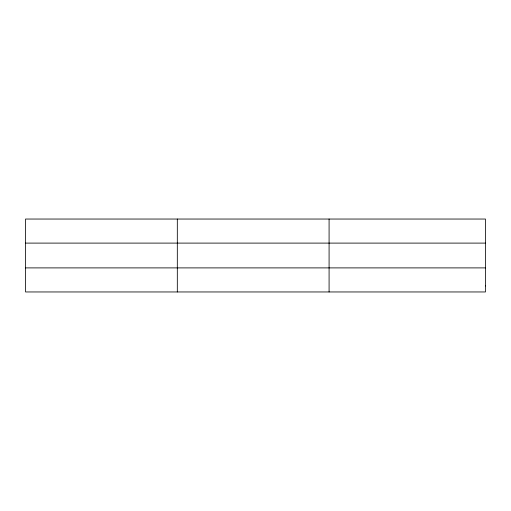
<?xml version="1.0" encoding="UTF-8"?>
<svg xmlns="http://www.w3.org/2000/svg" width="511" height="511" viewBox="0 0 511 511"><rect width="100%" height="100%" fill="white"/><g stroke="black" fill="none" stroke-linecap="round" stroke-linejoin="round"><path stroke-width="0.77" d="M177.317 219.04L177.317 291.96M329.084 219.04L329.084 291.96M25.55 243.102L485.45 243.102M25.55 267.898L485.45 267.898M485.45 285.949L485.45 291.96L25.55 291.96L25.55 219.04L485.45 219.04L485.45 285.949"/></g></svg>
